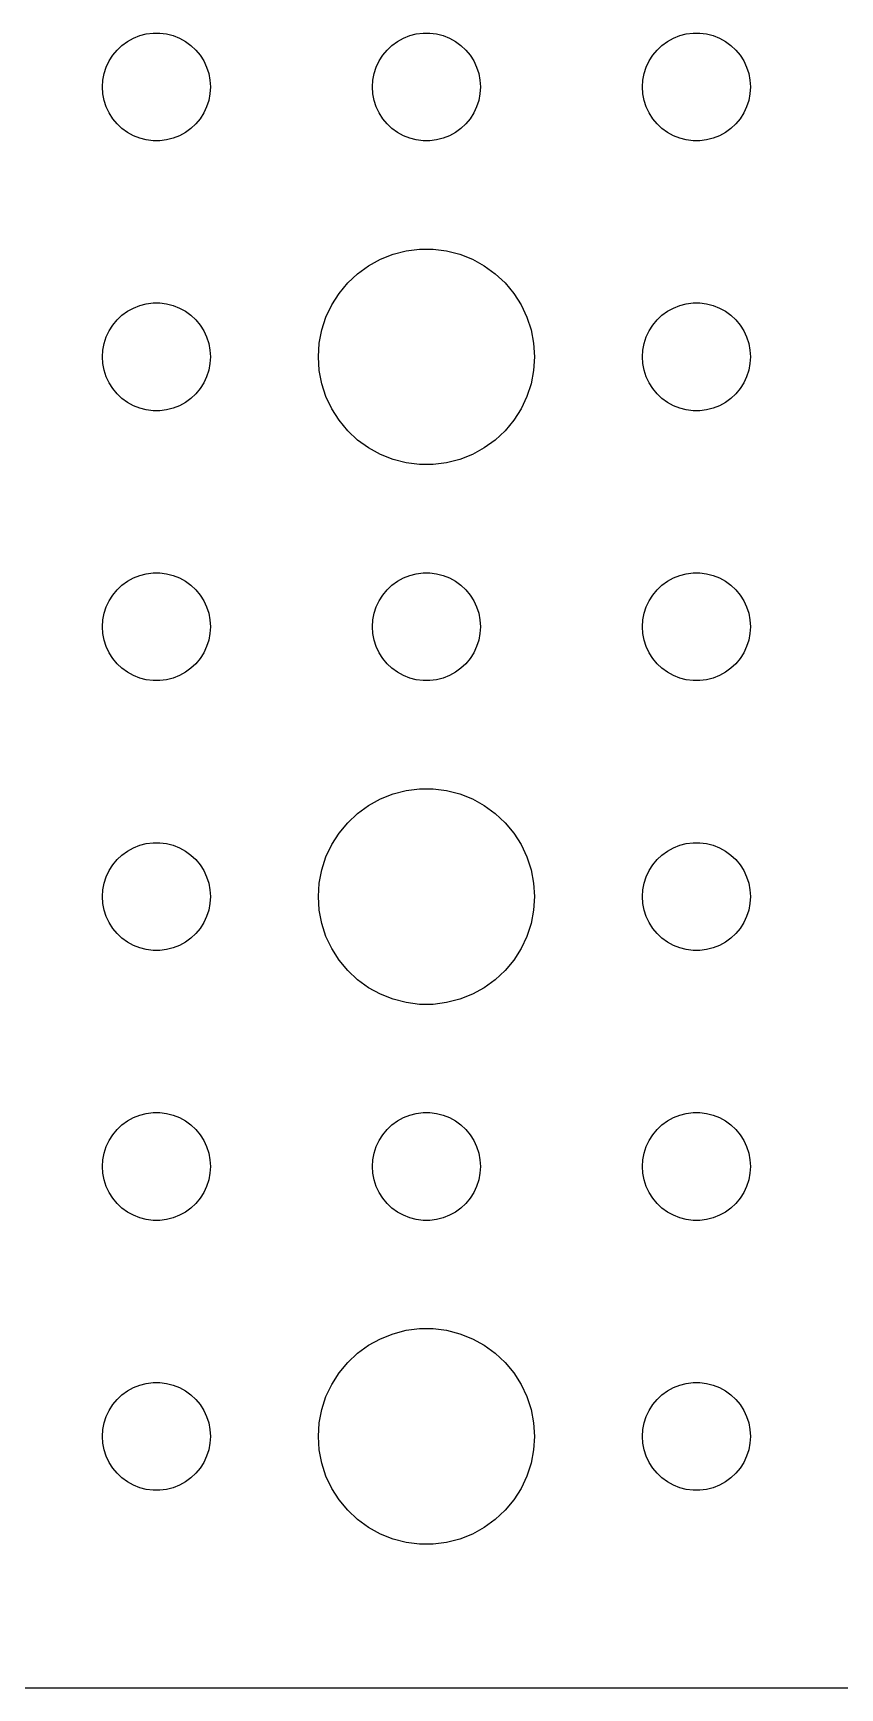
# Model space of a CAD drawing. Header units: metres. Extents: x -112 to 112, y -104 to 104.
# Drawn here: x -55.92 to -33.51, y -104.49 to -58.5 of the extents above; entities that cross this region are included whole.
import ezdxf

# ---------------------------------------------------------------- set-up
doc = ezdxf.new("R2010")
doc.units = ezdxf.units.M

msp = doc.modelspace()

# ---------------------------------------------------------------- linework, layer by layer
for p, q in [((-53.5934, -58.9732), (-53.4561, -58.8442)), ((-53.4561, -58.8442), (-53.3037, -58.7335)), ((-53.3037, -58.7335), (-53.1387, -58.6428)), ((-53.1387, -58.6428), (-52.9635, -58.5734)), ((-52.9635, -58.5734), (-52.7811, -58.5266)), ((-52.7811, -58.5266), (-52.5942, -58.503)), ((-52.5942, -58.503), (-52.4058, -58.503)), ((-52.4058, -58.503), (-52.2189, -58.5266)), ((-52.2189, -58.5266), (-52.0365, -58.5734)), ((-52.0365, -58.5734), (-51.8613, -58.6428)), ((-51.8613, -58.6428), (-51.6963, -58.7335)), ((-51.6963, -58.7335), (-51.5439, -58.8442)), ((-51.5439, -58.8442), (-51.4065, -58.9732)), ((-46.0934, -58.9732), (-45.9561, -58.8442)), ((-45.9561, -58.8442), (-45.8037, -58.7335)), ((-45.8037, -58.7335), (-45.6387, -58.6428)), ((-45.6387, -58.6428), (-45.4635, -58.5734)), ((-45.4635, -58.5734), (-45.2811, -58.5266)), ((-45.2811, -58.5266), (-45.0942, -58.503)), ((-45.0942, -58.503), (-44.9058, -58.503)), ((-44.9058, -58.503), (-44.7189, -58.5266)), ((-44.7189, -58.5266), (-44.5365, -58.5734)), ((-44.5365, -58.5734), (-44.3613, -58.6428)), ((-44.3613, -58.6428), (-44.1963, -58.7335)), ((-44.1963, -58.7335), (-44.0439, -58.8442)), ((-44.0439, -58.8442), (-43.9065, -58.9732)), ((-38.5934, -58.9732), (-38.4561, -58.8442)), ((-38.4561, -58.8442), (-38.3037, -58.7335)), ((-38.3037, -58.7335), (-38.1387, -58.6428)), ((-38.1387, -58.6428), (-37.9635, -58.5734)), ((-37.9635, -58.5734), (-37.7811, -58.5266)), ((-37.7811, -58.5266), (-37.5942, -58.503)), ((-37.5942, -58.503), (-37.4058, -58.503)), ((-37.4058, -58.503), (-37.2189, -58.5266)), ((-37.2189, -58.5266), (-37.0365, -58.5734)), ((-37.0365, -58.5734), (-36.8613, -58.6428)), ((-36.8613, -58.6428), (-36.6963, -58.7335)), ((-36.6963, -58.7335), (-36.5439, -58.8442)), ((-36.5439, -58.8442), (-36.4065, -58.9732)), ((-53.8947, -59.4478), (-53.8145, -59.2774)), ((-53.8145, -59.2774), (-53.7135, -59.1183)), ((-53.7135, -59.1183), (-53.5934, -58.9732)), ((-51.4065, -58.9732), (-51.2865, -59.1183)), ((-51.2865, -59.1183), (-51.1855, -59.2774)), ((-51.1855, -59.2774), (-51.1053, -59.4478)), ((-46.3947, -59.4478), (-46.3145, -59.2774)), ((-46.3145, -59.2774), (-46.2135, -59.1183)), ((-46.2135, -59.1183), (-46.0934, -58.9732)), ((-43.9065, -58.9732), (-43.7865, -59.1183)), ((-43.7865, -59.1183), (-43.6855, -59.2774)), ((-43.6855, -59.2774), (-43.6053, -59.4478)), ((-38.8947, -59.4478), (-38.8145, -59.2774)), ((-38.8145, -59.2774), (-38.7135, -59.1183)), ((-38.7135, -59.1183), (-38.5934, -58.9732)), ((-36.4065, -58.9732), (-36.2865, -59.1183)), ((-36.2865, -59.1183), (-36.1855, -59.2774)), ((-36.1855, -59.2774), (-36.1053, -59.4478)), ((-53.9882, -59.812), (-53.9529, -59.627)), ((-53.9529, -59.627), (-53.8947, -59.4478)), ((-51.1053, -59.4478), (-51.0471, -59.627)), ((-51.0471, -59.627), (-51.0118, -59.812)), ((-46.4882, -59.812), (-46.4529, -59.627)), ((-46.4529, -59.627), (-46.3947, -59.4478)), ((-43.6053, -59.4478), (-43.5471, -59.627)), ((-43.5471, -59.627), (-43.5118, -59.812)), ((-38.9882, -59.812), (-38.9529, -59.627)), ((-38.9529, -59.627), (-38.8947, -59.4478)), ((-36.1053, -59.4478), (-36.0471, -59.627)), ((-36.0471, -59.627), (-36.0118, -59.812)), ((-54, -60), (-53.9882, -59.812)), ((-53.9882, -60.188), (-54, -60)), ((-53.9529, -60.373), (-53.9882, -60.188)), ((-51.0118, -60.188), (-51.0471, -60.373)), ((-51.0118, -59.812), (-51, -60)), ((-51, -60), (-51.0118, -60.188)), ((-46.5, -60), (-46.4882, -59.812)), ((-46.4882, -60.188), (-46.5, -60)), ((-46.4529, -60.373), (-46.4882, -60.188)), ((-43.5118, -60.188), (-43.5471, -60.373)), ((-43.5118, -59.812), (-43.5, -60)), ((-43.5, -60), (-43.5118, -60.188)), ((-39, -60), (-38.9882, -59.812)), ((-38.9882, -60.188), (-39, -60)), ((-38.9529, -60.373), (-38.9882, -60.188)), ((-36.0118, -60.188), (-36.0471, -60.373)), ((-36.0118, -59.812), (-36, -60)), ((-36, -60), (-36.0118, -60.188)), ((-53.8947, -60.5522), (-53.9529, -60.373)), ((-53.8145, -60.7226), (-53.8947, -60.5522)), ((-51.1053, -60.5522), (-51.1855, -60.7226)), ((-51.0471, -60.373), (-51.1053, -60.5522)), ((-46.3947, -60.5522), (-46.4529, -60.373)), ((-46.3145, -60.7226), (-46.3947, -60.5522)), ((-43.6053, -60.5522), (-43.6855, -60.7226)), ((-43.5471, -60.373), (-43.6053, -60.5522)), ((-38.8947, -60.5522), (-38.9529, -60.373)), ((-38.8145, -60.7226), (-38.8947, -60.5522)), ((-36.1053, -60.5522), (-36.1855, -60.7226)), ((-36.0471, -60.373), (-36.1053, -60.5522)), ((-53.7135, -60.8817), (-53.8145, -60.7226)), ((-53.5934, -61.0268), (-53.7135, -60.8817)), ((-53.4561, -61.1558), (-53.5934, -61.0268)), ((-53.3037, -61.2665), (-53.4561, -61.1558)), ((-51.5439, -61.1558), (-51.6963, -61.2665)), ((-51.4065, -61.0268), (-51.5439, -61.1558)), ((-51.2865, -60.8817), (-51.4065, -61.0268)), ((-51.1855, -60.7226), (-51.2865, -60.8817)), ((-46.2135, -60.8817), (-46.3145, -60.7226)), ((-46.0934, -61.0268), (-46.2135, -60.8817)), ((-45.9561, -61.1558), (-46.0934, -61.0268)), ((-45.8037, -61.2665), (-45.9561, -61.1558)), ((-44.0439, -61.1558), (-44.1963, -61.2665)), ((-43.9065, -61.0268), (-44.0439, -61.1558)), ((-43.7865, -60.8817), (-43.9065, -61.0268)), ((-43.6855, -60.7226), (-43.7865, -60.8817)), ((-38.7135, -60.8817), (-38.8145, -60.7226)), ((-38.5934, -61.0268), (-38.7135, -60.8817)), ((-38.4561, -61.1558), (-38.5934, -61.0268)), ((-38.3037, -61.2665), (-38.4561, -61.1558)), ((-36.5439, -61.1558), (-36.6963, -61.2665)), ((-36.4065, -61.0268), (-36.5439, -61.1558)), ((-36.2865, -60.8817), (-36.4065, -61.0268)), ((-36.1855, -60.7226), (-36.2865, -60.8817)), ((-53.1387, -61.3572), (-53.3037, -61.2665)), ((-52.9635, -61.4266), (-53.1387, -61.3572)), ((-52.7811, -61.4734), (-52.9635, -61.4266)), ((-52.5942, -61.497), (-52.7811, -61.4734)), ((-52.4058, -61.497), (-52.5942, -61.497)), ((-52.2189, -61.4734), (-52.4058, -61.497)), ((-52.0365, -61.4266), (-52.2189, -61.4734)), ((-51.8613, -61.3572), (-52.0365, -61.4266)), ((-51.6963, -61.2665), (-51.8613, -61.3572)), ((-45.6387, -61.3572), (-45.8037, -61.2665)), ((-45.4635, -61.4266), (-45.6387, -61.3572)), ((-45.2811, -61.4734), (-45.4635, -61.4266)), ((-45.0942, -61.497), (-45.2811, -61.4734)), ((-44.9058, -61.497), (-45.0942, -61.497)), ((-44.7189, -61.4734), (-44.9058, -61.497)), ((-44.5365, -61.4266), (-44.7189, -61.4734)), ((-44.3613, -61.3572), (-44.5365, -61.4266)), ((-44.1963, -61.2665), (-44.3613, -61.3572)), ((-38.1387, -61.3572), (-38.3037, -61.2665)), ((-37.9635, -61.4266), (-38.1387, -61.3572)), ((-37.7811, -61.4734), (-37.9635, -61.4266)), ((-37.5942, -61.497), (-37.7811, -61.4734)), ((-37.4058, -61.497), (-37.5942, -61.497)), ((-37.2189, -61.4734), (-37.4058, -61.497)), ((-37.0365, -61.4266), (-37.2189, -61.4734)), ((-36.8613, -61.3572), (-37.0365, -61.4266)), ((-36.6963, -61.2665), (-36.8613, -61.3572)), ((-46.6075, -64.967), (-46.2773, -64.7855)), ((-46.2773, -64.7855), (-45.927, -64.6468)), ((-45.927, -64.6468), (-45.5621, -64.5531)), ((-45.5621, -64.5531), (-45.1884, -64.5059)), ((-45.1884, -64.5059), (-44.8116, -64.5059)), ((-44.8116, -64.5059), (-44.4379, -64.5531)), ((-44.4379, -64.5531), (-44.0729, -64.6468)), ((-44.0729, -64.6468), (-43.7227, -64.7855)), ((-43.7227, -64.7855), (-43.3925, -64.967)), ((-47.1869, -65.4464), (-46.9123, -65.1885)), ((-46.9123, -65.1885), (-46.6075, -64.967)), ((-43.3925, -64.967), (-43.0877, -65.1885)), ((-43.0877, -65.1885), (-42.8131, -65.4464)), ((-47.6289, -66.0547), (-47.427, -65.7366)), ((-47.427, -65.7366), (-47.1869, -65.4464)), ((-42.8131, -65.4464), (-42.5729, -65.7366)), ((-42.5729, -65.7366), (-42.3711, -66.0547)), ((-53.3037, -66.2335), (-53.1387, -66.1428)), ((-53.1387, -66.1428), (-52.9635, -66.0734)), ((-52.9635, -66.0734), (-52.7811, -66.0266)), ((-52.7811, -66.0266), (-52.5942, -66.003)), ((-52.5942, -66.003), (-52.4058, -66.003)), ((-52.4058, -66.003), (-52.2189, -66.0266)), ((-52.2189, -66.0266), (-52.0365, -66.0734)), ((-52.0365, -66.0734), (-51.8613, -66.1428)), ((-51.8613, -66.1428), (-51.6963, -66.2335)), ((-47.7893, -66.3956), (-47.6289, -66.0547)), ((-42.3711, -66.0547), (-42.2107, -66.3956)), ((-38.3037, -66.2335), (-38.1387, -66.1428)), ((-38.1387, -66.1428), (-37.9635, -66.0734)), ((-37.9635, -66.0734), (-37.7811, -66.0266)), ((-37.7811, -66.0266), (-37.5942, -66.003)), ((-37.5942, -66.003), (-37.4058, -66.003)), ((-37.4058, -66.003), (-37.2189, -66.0266)), ((-37.2189, -66.0266), (-37.0365, -66.0734)), ((-37.0365, -66.0734), (-36.8613, -66.1428)), ((-36.8613, -66.1428), (-36.6963, -66.2335)), ((-53.8145, -66.7774), (-53.7135, -66.6183)), ((-53.7135, -66.6183), (-53.5934, -66.4732)), ((-53.5934, -66.4732), (-53.4561, -66.3442)), ((-53.4561, -66.3442), (-53.3037, -66.2335)), ((-51.6963, -66.2335), (-51.5439, -66.3442)), ((-51.5439, -66.3442), (-51.4065, -66.4732)), ((-51.4065, -66.4732), (-51.2865, -66.6183)), ((-51.2865, -66.6183), (-51.1855, -66.7774)), ((-47.9057, -66.7539), (-47.7893, -66.3956)), ((-42.2107, -66.3956), (-42.0942, -66.7539)), ((-38.8145, -66.7774), (-38.7135, -66.6183)), ((-38.7135, -66.6183), (-38.5934, -66.4732)), ((-38.5934, -66.4732), (-38.4561, -66.3442)), ((-38.4561, -66.3442), (-38.3037, -66.2335)), ((-36.6963, -66.2335), (-36.5439, -66.3442)), ((-36.5439, -66.3442), (-36.4065, -66.4732)), ((-36.4065, -66.4732), (-36.2865, -66.6183)), ((-36.2865, -66.6183), (-36.1855, -66.7774)), ((-53.9882, -67.312), (-53.9529, -67.127)), ((-53.9529, -67.127), (-53.8947, -66.9478)), ((-53.8947, -66.9478), (-53.8145, -66.7774)), ((-51.1855, -66.7774), (-51.1053, -66.9478)), ((-51.1053, -66.9478), (-51.0471, -67.127)), ((-51.0471, -67.127), (-51.0118, -67.312)), ((-48, -67.5), (-47.9763, -67.124)), ((-47.9763, -67.124), (-47.9057, -66.7539)), ((-42.0942, -66.7539), (-42.0237, -67.124)), ((-42.0237, -67.124), (-42, -67.5)), ((-38.9882, -67.312), (-38.9529, -67.127)), ((-38.9529, -67.127), (-38.8947, -66.9478)), ((-38.8947, -66.9478), (-38.8145, -66.7774)), ((-36.1855, -66.7774), (-36.1053, -66.9478)), ((-36.1053, -66.9478), (-36.0471, -67.127)), ((-36.0471, -67.127), (-36.0118, -67.312)), ((-54, -67.5), (-53.9882, -67.312)), ((-53.9882, -67.688), (-54, -67.5)), ((-51.0118, -67.312), (-51, -67.5)), ((-51, -67.5), (-51.0118, -67.688)), ((-47.9763, -67.876), (-48, -67.5)), ((-42, -67.5), (-42.0237, -67.876)), ((-39, -67.5), (-38.9882, -67.312)), ((-38.9882, -67.688), (-39, -67.5)), ((-36.0118, -67.312), (-36, -67.5)), ((-36, -67.5), (-36.0118, -67.688)), ((-53.9529, -67.873), (-53.9882, -67.688)), ((-53.8947, -68.0522), (-53.9529, -67.873)), ((-53.8145, -68.2226), (-53.8947, -68.0522)), ((-51.1053, -68.0522), (-51.1855, -68.2226)), ((-51.0471, -67.873), (-51.1053, -68.0522)), ((-51.0118, -67.688), (-51.0471, -67.873)), ((-47.9057, -68.2461), (-47.9763, -67.876)), ((-42.0237, -67.876), (-42.0942, -68.2461)), ((-38.9529, -67.873), (-38.9882, -67.688)), ((-38.8947, -68.0522), (-38.9529, -67.873)), ((-38.8145, -68.2226), (-38.8947, -68.0522)), ((-36.1053, -68.0522), (-36.1855, -68.2226)), ((-36.0471, -67.873), (-36.1053, -68.0522)), ((-36.0118, -67.688), (-36.0471, -67.873)), ((-53.7135, -68.3817), (-53.8145, -68.2226)), ((-53.5934, -68.5268), (-53.7135, -68.3817)), ((-51.2865, -68.3817), (-51.4065, -68.5268)), ((-51.1855, -68.2226), (-51.2865, -68.3817)), ((-47.7893, -68.6044), (-47.9057, -68.2461)), ((-42.0942, -68.2461), (-42.2107, -68.6044)), ((-38.7135, -68.3817), (-38.8145, -68.2226)), ((-38.5934, -68.5268), (-38.7135, -68.3817)), ((-36.2865, -68.3817), (-36.4065, -68.5268)), ((-36.1855, -68.2226), (-36.2865, -68.3817)), ((-53.4561, -68.6558), (-53.5934, -68.5268)), ((-53.3037, -68.7665), (-53.4561, -68.6558)), ((-53.1387, -68.8572), (-53.3037, -68.7665)), ((-52.9635, -68.9266), (-53.1387, -68.8572)), ((-52.7811, -68.9734), (-52.9635, -68.9266)), ((-52.5942, -68.997), (-52.7811, -68.9734)), ((-52.2189, -68.9734), (-52.4058, -68.997)), ((-52.0365, -68.9266), (-52.2189, -68.9734)), ((-51.8613, -68.8572), (-52.0365, -68.9266)), ((-51.6963, -68.7665), (-51.8613, -68.8572)), ((-51.5439, -68.6558), (-51.6963, -68.7665)), ((-51.4065, -68.5268), (-51.5439, -68.6558)), ((-47.6289, -68.9453), (-47.7893, -68.6044)), ((-47.427, -69.2634), (-47.6289, -68.9453)), ((-42.3711, -68.9453), (-42.5729, -69.2634)), ((-42.2107, -68.6044), (-42.3711, -68.9453)), ((-38.4561, -68.6558), (-38.5934, -68.5268)), ((-38.3037, -68.7665), (-38.4561, -68.6558)), ((-38.1387, -68.8572), (-38.3037, -68.7665)), ((-37.9635, -68.9266), (-38.1387, -68.8572)), ((-37.7811, -68.9734), (-37.9635, -68.9266)), ((-37.5942, -68.997), (-37.7811, -68.9734)), ((-37.2189, -68.9734), (-37.4058, -68.997)), ((-37.0365, -68.9266), (-37.2189, -68.9734)), ((-36.8613, -68.8572), (-37.0365, -68.9266)), ((-36.6963, -68.7665), (-36.8613, -68.8572)), ((-36.5439, -68.6558), (-36.6963, -68.7665)), ((-36.4065, -68.5268), (-36.5439, -68.6558)), ((-52.4058, -68.997), (-52.5942, -68.997)), ((-47.1869, -69.5536), (-47.427, -69.2634)), ((-42.5729, -69.2634), (-42.8131, -69.5536)), ((-37.4058, -68.997), (-37.5942, -68.997)), ((-46.9123, -69.8115), (-47.1869, -69.5536)), ((-46.6075, -70.033), (-46.9123, -69.8115)), ((-43.0877, -69.8115), (-43.3925, -70.033)), ((-42.8131, -69.5536), (-43.0877, -69.8115)), ((-46.2773, -70.2145), (-46.6075, -70.033)), ((-45.927, -70.3532), (-46.2773, -70.2145)), ((-45.5621, -70.4469), (-45.927, -70.3532)), ((-44.0729, -70.3532), (-44.4379, -70.4469)), ((-43.7227, -70.2145), (-44.0729, -70.3532)), ((-43.3925, -70.033), (-43.7227, -70.2145)), ((-45.1884, -70.4941), (-45.5621, -70.4469)), ((-44.8116, -70.4941), (-45.1884, -70.4941)), ((-44.4379, -70.4469), (-44.8116, -70.4941)), ((-53.1387, -73.6428), (-52.9635, -73.5734)), ((-52.9635, -73.5734), (-52.7811, -73.5266)), ((-52.7811, -73.5266), (-52.5942, -73.503)), ((-52.5942, -73.503), (-52.4058, -73.503)), ((-52.4058, -73.503), (-52.2189, -73.5266)), ((-52.2189, -73.5266), (-52.0365, -73.5734)), ((-52.0365, -73.5734), (-51.8613, -73.6428)), ((-45.6387, -73.6428), (-45.4635, -73.5734)), ((-45.4635, -73.5734), (-45.2811, -73.5266)), ((-45.2811, -73.5266), (-45.0942, -73.503)), ((-45.0942, -73.503), (-44.9058, -73.503)), ((-44.9058, -73.503), (-44.7189, -73.5266)), ((-44.7189, -73.5266), (-44.5365, -73.5734)), ((-44.5365, -73.5734), (-44.3613, -73.6428)), ((-38.1387, -73.6428), (-37.9635, -73.5734)), ((-37.9635, -73.5734), (-37.7811, -73.5266)), ((-37.7811, -73.5266), (-37.5942, -73.503)), ((-37.5942, -73.503), (-37.4058, -73.503)), ((-37.4058, -73.503), (-37.2189, -73.5266)), ((-37.2189, -73.5266), (-37.0365, -73.5734)), ((-37.0365, -73.5734), (-36.8613, -73.6428)), ((-53.7135, -74.1183), (-53.5934, -73.9732)), ((-53.5934, -73.9732), (-53.4561, -73.8442)), ((-53.4561, -73.8442), (-53.3037, -73.7335)), ((-53.3037, -73.7335), (-53.1387, -73.6428)), ((-51.8613, -73.6428), (-51.6963, -73.7335)), ((-51.6963, -73.7335), (-51.5439, -73.8442)), ((-51.5439, -73.8442), (-51.4065, -73.9732)), ((-51.4065, -73.9732), (-51.2865, -74.1183)), ((-46.2135, -74.1183), (-46.0934, -73.9732)), ((-46.0934, -73.9732), (-45.9561, -73.8442)), ((-45.9561, -73.8442), (-45.8037, -73.7335)), ((-45.8037, -73.7335), (-45.6387, -73.6428)), ((-44.3613, -73.6428), (-44.1963, -73.7335)), ((-44.1963, -73.7335), (-44.0439, -73.8442)), ((-44.0439, -73.8442), (-43.9065, -73.9732)), ((-43.9065, -73.9732), (-43.7865, -74.1183)), ((-38.7135, -74.1183), (-38.5934, -73.9732)), ((-38.5934, -73.9732), (-38.4561, -73.8442)), ((-38.4561, -73.8442), (-38.3037, -73.7335)), ((-38.3037, -73.7335), (-38.1387, -73.6428)), ((-36.8613, -73.6428), (-36.6963, -73.7335)), ((-36.6963, -73.7335), (-36.5439, -73.8442)), ((-36.5439, -73.8442), (-36.4065, -73.9732)), ((-36.4065, -73.9732), (-36.2865, -74.1183)), ((-53.9529, -74.627), (-53.8947, -74.4478)), ((-53.8947, -74.4478), (-53.8145, -74.2774)), ((-53.8145, -74.2774), (-53.7135, -74.1183)), ((-51.2865, -74.1183), (-51.1855, -74.2774)), ((-51.1855, -74.2774), (-51.1053, -74.4478)), ((-51.1053, -74.4478), (-51.0471, -74.627)), ((-46.4529, -74.627), (-46.3947, -74.4478)), ((-46.3947, -74.4478), (-46.3145, -74.2774)), ((-46.3145, -74.2774), (-46.2135, -74.1183)), ((-43.7865, -74.1183), (-43.6855, -74.2774)), ((-43.6855, -74.2774), (-43.6053, -74.4478)), ((-43.6053, -74.4478), (-43.5471, -74.627)), ((-38.9529, -74.627), (-38.8947, -74.4478)), ((-38.8947, -74.4478), (-38.8145, -74.2774)), ((-38.8145, -74.2774), (-38.7135, -74.1183)), ((-36.2865, -74.1183), (-36.1855, -74.2774)), ((-36.1855, -74.2774), (-36.1053, -74.4478)), ((-36.1053, -74.4478), (-36.0471, -74.627)), ((-54, -75), (-53.9882, -74.812)), ((-53.9882, -74.812), (-53.9529, -74.627)), ((-51.0471, -74.627), (-51.0118, -74.812)), ((-51.0118, -74.812), (-51, -75)), ((-46.5, -75), (-46.4882, -74.812)), ((-46.4882, -74.812), (-46.4529, -74.627)), ((-43.5471, -74.627), (-43.5118, -74.812)), ((-43.5118, -74.812), (-43.5, -75)), ((-39, -75), (-38.9882, -74.812)), ((-38.9882, -74.812), (-38.9529, -74.627)), ((-36.0471, -74.627), (-36.0118, -74.812)), ((-36.0118, -74.812), (-36, -75)), ((-53.9882, -75.188), (-54, -75)), ((-53.9529, -75.373), (-53.9882, -75.188)), ((-53.8947, -75.5522), (-53.9529, -75.373)), ((-51.0471, -75.373), (-51.1053, -75.5522)), ((-51.0118, -75.188), (-51.0471, -75.373)), ((-51, -75), (-51.0118, -75.188)), ((-46.4882, -75.188), (-46.5, -75)), ((-46.4529, -75.373), (-46.4882, -75.188)), ((-46.3947, -75.5522), (-46.4529, -75.373)), ((-43.5471, -75.373), (-43.6053, -75.5522)), ((-43.5118, -75.188), (-43.5471, -75.373)), ((-43.5, -75), (-43.5118, -75.188)), ((-38.9882, -75.188), (-39, -75)), ((-38.9529, -75.373), (-38.9882, -75.188)), ((-38.8947, -75.5522), (-38.9529, -75.373)), ((-36.0471, -75.373), (-36.1053, -75.5522)), ((-36.0118, -75.188), (-36.0471, -75.373)), ((-36, -75), (-36.0118, -75.188)), ((-53.8145, -75.7226), (-53.8947, -75.5522)), ((-53.7135, -75.8817), (-53.8145, -75.7226)), ((-51.1855, -75.7226), (-51.2865, -75.8817)), ((-51.1053, -75.5522), (-51.1855, -75.7226)), ((-46.3145, -75.7226), (-46.3947, -75.5522)), ((-46.2135, -75.8817), (-46.3145, -75.7226)), ((-43.6855, -75.7226), (-43.7865, -75.8817)), ((-43.6053, -75.5522), (-43.6855, -75.7226)), ((-38.8145, -75.7226), (-38.8947, -75.5522)), ((-38.7135, -75.8817), (-38.8145, -75.7226)), ((-36.1855, -75.7226), (-36.2865, -75.8817)), ((-36.1053, -75.5522), (-36.1855, -75.7226)), ((-53.5934, -76.0268), (-53.7135, -75.8817)), ((-53.4561, -76.1558), (-53.5934, -76.0268)), ((-53.3037, -76.2665), (-53.4561, -76.1558)), ((-53.1387, -76.3572), (-53.3037, -76.2665)), ((-51.6963, -76.2665), (-51.8613, -76.3572)), ((-51.5439, -76.1558), (-51.6963, -76.2665)), ((-51.4065, -76.0268), (-51.5439, -76.1558)), ((-51.2865, -75.8817), (-51.4065, -76.0268)), ((-46.0934, -76.0268), (-46.2135, -75.8817)), ((-45.9561, -76.1558), (-46.0934, -76.0268)), ((-45.8037, -76.2665), (-45.9561, -76.1558)), ((-45.6387, -76.3572), (-45.8037, -76.2665)), ((-44.1963, -76.2665), (-44.3613, -76.3572)), ((-44.0439, -76.1558), (-44.1963, -76.2665)), ((-43.9065, -76.0268), (-44.0439, -76.1558)), ((-43.7865, -75.8817), (-43.9065, -76.0268)), ((-38.5934, -76.0268), (-38.7135, -75.8817)), ((-38.4561, -76.1558), (-38.5934, -76.0268)), ((-38.3037, -76.2665), (-38.4561, -76.1558)), ((-38.1387, -76.3572), (-38.3037, -76.2665)), ((-36.6963, -76.2665), (-36.8613, -76.3572)), ((-36.5439, -76.1558), (-36.6963, -76.2665)), ((-36.4065, -76.0268), (-36.5439, -76.1558)), ((-36.2865, -75.8817), (-36.4065, -76.0268)), ((-52.9635, -76.4266), (-53.1387, -76.3572)), ((-52.7811, -76.4734), (-52.9635, -76.4266)), ((-52.5942, -76.497), (-52.7811, -76.4734)), ((-52.4058, -76.497), (-52.5942, -76.497)), ((-52.2189, -76.4734), (-52.4058, -76.497)), ((-52.0365, -76.4266), (-52.2189, -76.4734)), ((-51.8613, -76.3572), (-52.0365, -76.4266)), ((-45.4635, -76.4266), (-45.6387, -76.3572)), ((-45.2811, -76.4734), (-45.4635, -76.4266)), ((-45.0942, -76.497), (-45.2811, -76.4734)), ((-44.9058, -76.497), (-45.0942, -76.497)), ((-44.7189, -76.4734), (-44.9058, -76.497)), ((-44.5365, -76.4266), (-44.7189, -76.4734)), ((-44.3613, -76.3572), (-44.5365, -76.4266)), ((-37.9635, -76.4266), (-38.1387, -76.3572)), ((-37.7811, -76.4734), (-37.9635, -76.4266)), ((-37.5942, -76.497), (-37.7811, -76.4734)), ((-37.4058, -76.497), (-37.5942, -76.497)), ((-37.2189, -76.4734), (-37.4058, -76.497)), ((-37.0365, -76.4266), (-37.2189, -76.4734)), ((-36.8613, -76.3572), (-37.0365, -76.4266)), ((-45.927, -79.6468), (-45.5621, -79.5531)), ((-45.5621, -79.5531), (-45.1884, -79.5059)), ((-45.1884, -79.5059), (-44.8116, -79.5059)), ((-44.8116, -79.5059), (-44.4379, -79.5531)), ((-44.4379, -79.5531), (-44.0729, -79.6468)), ((-46.9123, -80.1885), (-46.6075, -79.967)), ((-46.6075, -79.967), (-46.2773, -79.7855)), ((-46.2773, -79.7855), (-45.927, -79.6468)), ((-44.0729, -79.6468), (-43.7227, -79.7855)), ((-43.7227, -79.7855), (-43.3925, -79.967)), ((-43.3925, -79.967), (-43.0877, -80.1885)), ((-47.427, -80.7366), (-47.1869, -80.4464)), ((-47.1869, -80.4464), (-46.9123, -80.1885)), ((-43.0877, -80.1885), (-42.8131, -80.4464)), ((-42.8131, -80.4464), (-42.5729, -80.7366)), ((-47.6289, -81.0547), (-47.427, -80.7366)), ((-42.5729, -80.7366), (-42.3711, -81.0547)), ((-53.5934, -81.4732), (-53.4561, -81.3442)), ((-53.4561, -81.3442), (-53.3037, -81.2335)), ((-53.3037, -81.2335), (-53.1387, -81.1428)), ((-53.1387, -81.1428), (-52.9635, -81.0734)), ((-52.9635, -81.0734), (-52.7811, -81.0266)), ((-52.7811, -81.0266), (-52.5942, -81.003)), ((-52.5942, -81.003), (-52.4058, -81.003)), ((-52.4058, -81.003), (-52.2189, -81.0266)), ((-52.2189, -81.0266), (-52.0365, -81.0734)), ((-52.0365, -81.0734), (-51.8613, -81.1428)), ((-51.8613, -81.1428), (-51.6963, -81.2335)), ((-51.6963, -81.2335), (-51.5439, -81.3442)), ((-51.5439, -81.3442), (-51.4065, -81.4732)), ((-47.9057, -81.7539), (-47.7893, -81.3956)), ((-47.7893, -81.3956), (-47.6289, -81.0547)), ((-42.3711, -81.0547), (-42.2107, -81.3956)), ((-42.2107, -81.3956), (-42.0942, -81.7539)), ((-38.5934, -81.4732), (-38.4561, -81.3442)), ((-38.4561, -81.3442), (-38.3037, -81.2335)), ((-38.3037, -81.2335), (-38.1387, -81.1428)), ((-38.1387, -81.1428), (-37.9635, -81.0734)), ((-37.9635, -81.0734), (-37.7811, -81.0266)), ((-37.7811, -81.0266), (-37.5942, -81.003)), ((-37.5942, -81.003), (-37.4058, -81.003)), ((-37.4058, -81.003), (-37.2189, -81.0266)), ((-37.2189, -81.0266), (-37.0365, -81.0734)), ((-37.0365, -81.0734), (-36.8613, -81.1428)), ((-36.8613, -81.1428), (-36.6963, -81.2335)), ((-36.6963, -81.2335), (-36.5439, -81.3442)), ((-36.5439, -81.3442), (-36.4065, -81.4732)), ((-53.8947, -81.9478), (-53.8145, -81.7774)), ((-53.8145, -81.7774), (-53.7135, -81.6183)), ((-53.7135, -81.6183), (-53.5934, -81.4732)), ((-51.4065, -81.4732), (-51.2865, -81.6183)), ((-51.2865, -81.6183), (-51.1855, -81.7774)), ((-51.1855, -81.7774), (-51.1053, -81.9478)), ((-47.9763, -82.124), (-47.9057, -81.7539)), ((-42.0942, -81.7539), (-42.0237, -82.124)), ((-38.8947, -81.9478), (-38.8145, -81.7774)), ((-38.8145, -81.7774), (-38.7135, -81.6183)), ((-38.7135, -81.6183), (-38.5934, -81.4732)), ((-36.4065, -81.4732), (-36.2865, -81.6183)), ((-36.2865, -81.6183), (-36.1855, -81.7774)), ((-36.1855, -81.7774), (-36.1053, -81.9478)), ((-54, -82.5), (-53.9882, -82.312)), ((-53.9882, -82.312), (-53.9529, -82.127)), ((-53.9529, -82.127), (-53.8947, -81.9478)), ((-51.1053, -81.9478), (-51.0471, -82.127)), ((-51.0471, -82.127), (-51.0118, -82.312)), ((-51.0118, -82.312), (-51, -82.5)), ((-48, -82.5), (-47.9763, -82.124)), ((-42.0237, -82.124), (-42, -82.5)), ((-39, -82.5), (-38.9882, -82.312)), ((-38.9882, -82.312), (-38.9529, -82.127)), ((-38.9529, -82.127), (-38.8947, -81.9478)), ((-36.1053, -81.9478), (-36.0471, -82.127)), ((-36.0471, -82.127), (-36.0118, -82.312)), ((-36.0118, -82.312), (-36, -82.5)), ((-53.9882, -82.688), (-54, -82.5)), ((-53.9529, -82.873), (-53.9882, -82.688)), ((-51.0118, -82.688), (-51.0471, -82.873)), ((-51, -82.5), (-51.0118, -82.688)), ((-47.9763, -82.876), (-48, -82.5)), ((-42, -82.5), (-42.0237, -82.876)), ((-38.9882, -82.688), (-39, -82.5)), ((-38.9529, -82.873), (-38.9882, -82.688)), ((-36.0118, -82.688), (-36.0471, -82.873)), ((-36, -82.5), (-36.0118, -82.688)), ((-53.8947, -83.0522), (-53.9529, -82.873)), ((-53.8145, -83.2226), (-53.8947, -83.0522)), ((-53.7135, -83.3817), (-53.8145, -83.2226)), ((-51.1855, -83.2226), (-51.2865, -83.3817)), ((-51.1053, -83.0522), (-51.1855, -83.2226)), ((-51.0471, -82.873), (-51.1053, -83.0522)), ((-47.9057, -83.2461), (-47.9763, -82.876)), ((-42.0237, -82.876), (-42.0942, -83.2461)), ((-38.8947, -83.0522), (-38.9529, -82.873)), ((-38.8145, -83.2226), (-38.8947, -83.0522)), ((-38.7135, -83.3817), (-38.8145, -83.2226)), ((-36.1855, -83.2226), (-36.2865, -83.3817)), ((-36.1053, -83.0522), (-36.1855, -83.2226)), ((-36.0471, -82.873), (-36.1053, -83.0522)), ((-53.5934, -83.5268), (-53.7135, -83.3817)), ((-53.4561, -83.6558), (-53.5934, -83.5268)), ((-53.3037, -83.7665), (-53.4561, -83.6558)), ((-51.5439, -83.6558), (-51.6963, -83.7665)), ((-51.4065, -83.5268), (-51.5439, -83.6558)), ((-51.2865, -83.3817), (-51.4065, -83.5268)), ((-47.7893, -83.6044), (-47.9057, -83.2461)), ((-47.6289, -83.9453), (-47.7893, -83.6044)), ((-42.2107, -83.6044), (-42.3711, -83.9453)), ((-42.0942, -83.2461), (-42.2107, -83.6044)), ((-38.5934, -83.5268), (-38.7135, -83.3817)), ((-38.4561, -83.6558), (-38.5934, -83.5268)), ((-38.3037, -83.7665), (-38.4561, -83.6558)), ((-36.5439, -83.6558), (-36.6963, -83.7665)), ((-36.4065, -83.5268), (-36.5439, -83.6558)), ((-36.2865, -83.3817), (-36.4065, -83.5268)), ((-53.1387, -83.8572), (-53.3037, -83.7665)), ((-52.9635, -83.9266), (-53.1387, -83.8572)), ((-52.7811, -83.9734), (-52.9635, -83.9266)), ((-52.5942, -83.997), (-52.7811, -83.9734)), ((-52.4058, -83.997), (-52.5942, -83.997)), ((-52.2189, -83.9734), (-52.4058, -83.997)), ((-52.0365, -83.9266), (-52.2189, -83.9734)), ((-51.8613, -83.8572), (-52.0365, -83.9266)), ((-51.6963, -83.7665), (-51.8613, -83.8572)), ((-47.427, -84.2634), (-47.6289, -83.9453)), ((-42.3711, -83.9453), (-42.5729, -84.2634)), ((-38.1387, -83.8572), (-38.3037, -83.7665)), ((-37.9635, -83.9266), (-38.1387, -83.8572)), ((-37.7811, -83.9734), (-37.9635, -83.9266)), ((-37.5942, -83.997), (-37.7811, -83.9734)), ((-37.4058, -83.997), (-37.5942, -83.997)), ((-37.2189, -83.9734), (-37.4058, -83.997)), ((-37.0365, -83.9266), (-37.2189, -83.9734)), ((-36.8613, -83.8572), (-37.0365, -83.9266)), ((-36.6963, -83.7665), (-36.8613, -83.8572)), ((-47.1869, -84.5536), (-47.427, -84.2634)), ((-46.9123, -84.8115), (-47.1869, -84.5536)), ((-42.8131, -84.5536), (-43.0877, -84.8115)), ((-42.5729, -84.2634), (-42.8131, -84.5536)), ((-46.6075, -85.033), (-46.9123, -84.8115)), ((-46.2773, -85.2145), (-46.6075, -85.033)), ((-43.3925, -85.033), (-43.7227, -85.2145)), ((-43.0877, -84.8115), (-43.3925, -85.033)), ((-45.927, -85.3532), (-46.2773, -85.2145)), ((-45.5621, -85.4469), (-45.927, -85.3532)), ((-45.1884, -85.4941), (-45.5621, -85.4469)), ((-44.8116, -85.4941), (-45.1884, -85.4941)), ((-44.4379, -85.4469), (-44.8116, -85.4941)), ((-44.0729, -85.3532), (-44.4379, -85.4469)), ((-43.7227, -85.2145), (-44.0729, -85.3532)), ((-53.4561, -88.8442), (-53.3037, -88.7335)), ((-53.3037, -88.7335), (-53.1387, -88.6428)), ((-53.1387, -88.6428), (-52.9635, -88.5734)), ((-52.9635, -88.5734), (-52.7811, -88.5266)), ((-52.7811, -88.5266), (-52.5942, -88.503)), ((-52.5942, -88.503), (-52.4058, -88.503)), ((-52.4058, -88.503), (-52.2189, -88.5266)), ((-52.2189, -88.5266), (-52.0365, -88.5734)), ((-52.0365, -88.5734), (-51.8613, -88.6428)), ((-51.8613, -88.6428), (-51.6963, -88.7335)), ((-51.6963, -88.7335), (-51.5439, -88.8442)), ((-45.9561, -88.8442), (-45.8037, -88.7335)), ((-45.8037, -88.7335), (-45.6387, -88.6428)), ((-45.6387, -88.6428), (-45.4635, -88.5734)), ((-45.4635, -88.5734), (-45.2811, -88.5266)), ((-45.2811, -88.5266), (-45.0942, -88.503)), ((-45.0942, -88.503), (-44.9058, -88.503)), ((-44.9058, -88.503), (-44.7189, -88.5266)), ((-44.7189, -88.5266), (-44.5365, -88.5734)), ((-44.5365, -88.5734), (-44.3613, -88.6428)), ((-44.3613, -88.6428), (-44.1963, -88.7335)), ((-44.1963, -88.7335), (-44.0439, -88.8442)), ((-38.4561, -88.8442), (-38.3037, -88.7335)), ((-38.3037, -88.7335), (-38.1387, -88.6428)), ((-38.1387, -88.6428), (-37.9635, -88.5734)), ((-37.9635, -88.5734), (-37.7811, -88.5266)), ((-37.7811, -88.5266), (-37.5942, -88.503)), ((-37.5942, -88.503), (-37.4058, -88.503)), ((-37.4058, -88.503), (-37.2189, -88.5266)), ((-37.2189, -88.5266), (-37.0365, -88.5734)), ((-37.0365, -88.5734), (-36.8613, -88.6428)), ((-36.8613, -88.6428), (-36.6963, -88.7335)), ((-36.6963, -88.7335), (-36.5439, -88.8442)), ((-53.8145, -89.2774), (-53.7135, -89.1183)), ((-53.7135, -89.1183), (-53.5934, -88.9732)), ((-53.5934, -88.9732), (-53.4561, -88.8442)), ((-51.5439, -88.8442), (-51.4065, -88.9732)), ((-51.4065, -88.9732), (-51.2865, -89.1183)), ((-51.2865, -89.1183), (-51.1855, -89.2774)), ((-46.3145, -89.2774), (-46.2135, -89.1183)), ((-46.2135, -89.1183), (-46.0934, -88.9732)), ((-46.0934, -88.9732), (-45.9561, -88.8442)), ((-44.0439, -88.8442), (-43.9065, -88.9732)), ((-43.9065, -88.9732), (-43.7865, -89.1183)), ((-43.7865, -89.1183), (-43.6855, -89.2774)), ((-38.8145, -89.2774), (-38.7135, -89.1183)), ((-38.7135, -89.1183), (-38.5934, -88.9732)), ((-38.5934, -88.9732), (-38.4561, -88.8442)), ((-36.5439, -88.8442), (-36.4065, -88.9732)), ((-36.4065, -88.9732), (-36.2865, -89.1183)), ((-36.2865, -89.1183), (-36.1855, -89.2774)), ((-53.9882, -89.812), (-53.9529, -89.627)), ((-53.9529, -89.627), (-53.8947, -89.4478)), ((-53.8947, -89.4478), (-53.8145, -89.2774)), ((-51.1855, -89.2774), (-51.1053, -89.4478)), ((-51.1053, -89.4478), (-51.0471, -89.627)), ((-51.0471, -89.627), (-51.0118, -89.812)), ((-46.4882, -89.812), (-46.4529, -89.627)), ((-46.4529, -89.627), (-46.3947, -89.4478)), ((-46.3947, -89.4478), (-46.3145, -89.2774)), ((-43.6855, -89.2774), (-43.6053, -89.4478)), ((-43.6053, -89.4478), (-43.5471, -89.627)), ((-43.5471, -89.627), (-43.5118, -89.812)), ((-38.9882, -89.812), (-38.9529, -89.627)), ((-38.9529, -89.627), (-38.8947, -89.4478)), ((-38.8947, -89.4478), (-38.8145, -89.2774)), ((-36.1855, -89.2774), (-36.1053, -89.4478)), ((-36.1053, -89.4478), (-36.0471, -89.627)), ((-36.0471, -89.627), (-36.0118, -89.812)), ((-54, -90), (-53.9882, -89.812)), ((-53.9882, -90.188), (-54, -90)), ((-51.0118, -89.812), (-51, -90)), ((-51, -90), (-51.0118, -90.188)), ((-46.5, -90), (-46.4882, -89.812)), ((-46.4882, -90.188), (-46.5, -90)), ((-43.5118, -89.812), (-43.5, -90)), ((-43.5, -90), (-43.5118, -90.188)), ((-39, -90), (-38.9882, -89.812)), ((-38.9882, -90.188), (-39, -90)), ((-36.0118, -89.812), (-36, -90)), ((-36, -90), (-36.0118, -90.188)), ((-53.9529, -90.373), (-53.9882, -90.188)), ((-53.8947, -90.5522), (-53.9529, -90.373)), ((-53.8145, -90.7226), (-53.8947, -90.5522)), ((-51.1053, -90.5522), (-51.1855, -90.7226)), ((-51.0471, -90.373), (-51.1053, -90.5522)), ((-51.0118, -90.188), (-51.0471, -90.373)), ((-46.4529, -90.373), (-46.4882, -90.188)), ((-46.3947, -90.5522), (-46.4529, -90.373)), ((-46.3145, -90.7226), (-46.3947, -90.5522)), ((-43.6053, -90.5522), (-43.6855, -90.7226)), ((-43.5471, -90.373), (-43.6053, -90.5522)), ((-43.5118, -90.188), (-43.5471, -90.373)), ((-38.9529, -90.373), (-38.9882, -90.188)), ((-38.8947, -90.5522), (-38.9529, -90.373)), ((-38.8145, -90.7226), (-38.8947, -90.5522)), ((-36.1053, -90.5522), (-36.1855, -90.7226)), ((-36.0471, -90.373), (-36.1053, -90.5522)), ((-36.0118, -90.188), (-36.0471, -90.373)), ((-53.7135, -90.8817), (-53.8145, -90.7226)), ((-53.5934, -91.0268), (-53.7135, -90.8817)), ((-53.4561, -91.1558), (-53.5934, -91.0268)), ((-51.4065, -91.0268), (-51.5439, -91.1558)), ((-51.2865, -90.8817), (-51.4065, -91.0268)), ((-51.1855, -90.7226), (-51.2865, -90.8817)), ((-46.2135, -90.8817), (-46.3145, -90.7226)), ((-46.0934, -91.0268), (-46.2135, -90.8817)), ((-45.9561, -91.1558), (-46.0934, -91.0268)), ((-43.9065, -91.0268), (-44.0439, -91.1558)), ((-43.7865, -90.8817), (-43.9065, -91.0268)), ((-43.6855, -90.7226), (-43.7865, -90.8817)), ((-38.7135, -90.8817), (-38.8145, -90.7226)), ((-38.5934, -91.0268), (-38.7135, -90.8817)), ((-38.4561, -91.1558), (-38.5934, -91.0268)), ((-36.4065, -91.0268), (-36.5439, -91.1558)), ((-36.2865, -90.8817), (-36.4065, -91.0268)), ((-36.1855, -90.7226), (-36.2865, -90.8817)), ((-53.3037, -91.2665), (-53.4561, -91.1558)), ((-53.1387, -91.3572), (-53.3037, -91.2665)), ((-52.9635, -91.4266), (-53.1387, -91.3572)), ((-52.7811, -91.4734), (-52.9635, -91.4266)), ((-52.5942, -91.497), (-52.7811, -91.4734)), ((-52.4058, -91.497), (-52.5942, -91.497)), ((-52.2189, -91.4734), (-52.4058, -91.497)), ((-52.0365, -91.4266), (-52.2189, -91.4734)), ((-51.8613, -91.3572), (-52.0365, -91.4266)), ((-51.6963, -91.2665), (-51.8613, -91.3572)), ((-51.5439, -91.1558), (-51.6963, -91.2665)), ((-45.8037, -91.2665), (-45.9561, -91.1558)), ((-45.6387, -91.3572), (-45.8037, -91.2665)), ((-45.4635, -91.4266), (-45.6387, -91.3572)), ((-45.2811, -91.4734), (-45.4635, -91.4266)), ((-45.0942, -91.497), (-45.2811, -91.4734)), ((-44.9058, -91.497), (-45.0942, -91.497)), ((-44.7189, -91.4734), (-44.9058, -91.497)), ((-44.5365, -91.4266), (-44.7189, -91.4734)), ((-44.3613, -91.3572), (-44.5365, -91.4266)), ((-44.1963, -91.2665), (-44.3613, -91.3572)), ((-44.0439, -91.1558), (-44.1963, -91.2665)), ((-38.3037, -91.2665), (-38.4561, -91.1558)), ((-38.1387, -91.3572), (-38.3037, -91.2665)), ((-37.9635, -91.4266), (-38.1387, -91.3572)), ((-37.7811, -91.4734), (-37.9635, -91.4266)), ((-37.5942, -91.497), (-37.7811, -91.4734)), ((-37.4058, -91.497), (-37.5942, -91.497)), ((-37.2189, -91.4734), (-37.4058, -91.497)), ((-37.0365, -91.4266), (-37.2189, -91.4734)), ((-36.8613, -91.3572), (-37.0365, -91.4266)), ((-36.6963, -91.2665), (-36.8613, -91.3572)), ((-36.5439, -91.1558), (-36.6963, -91.2665)), ((-46.2773, -94.7855), (-45.927, -94.6468)), ((-45.927, -94.6468), (-45.5621, -94.5531)), ((-45.5621, -94.5531), (-45.1884, -94.5059)), ((-45.1884, -94.5059), (-44.8116, -94.5059)), ((-44.8116, -94.5059), (-44.4379, -94.5531)), ((-44.4379, -94.5531), (-44.0729, -94.6468)), ((-44.0729, -94.6468), (-43.7227, -94.7855)), ((-47.1869, -95.4464), (-46.9123, -95.1885)), ((-46.9123, -95.1885), (-46.6075, -94.967)), ((-46.6075, -94.967), (-46.2773, -94.7855)), ((-43.7227, -94.7855), (-43.3925, -94.967)), ((-43.3925, -94.967), (-43.0877, -95.1885)), ((-43.0877, -95.1885), (-42.8131, -95.4464)), ((-47.427, -95.7366), (-47.1869, -95.4464)), ((-42.8131, -95.4464), (-42.5729, -95.7366)), ((-53.1387, -96.1428), (-52.9635, -96.0734)), ((-52.9635, -96.0734), (-52.7811, -96.0266)), ((-52.7811, -96.0266), (-52.5942, -96.003)), ((-52.5942, -96.003), (-52.4058, -96.003)), ((-52.4058, -96.003), (-52.2189, -96.0266)), ((-52.2189, -96.0266), (-52.0365, -96.0734)), ((-52.0365, -96.0734), (-51.8613, -96.1428)), ((-47.7893, -96.3956), (-47.6289, -96.0547)), ((-47.6289, -96.0547), (-47.427, -95.7366)), ((-42.5729, -95.7366), (-42.3711, -96.0547)), ((-42.3711, -96.0547), (-42.2107, -96.3956)), ((-38.1387, -96.1428), (-37.9635, -96.0734)), ((-37.9635, -96.0734), (-37.7811, -96.0266)), ((-37.7811, -96.0266), (-37.5942, -96.003)), ((-37.5942, -96.003), (-37.4058, -96.003)), ((-37.4058, -96.003), (-37.2189, -96.0266)), ((-37.2189, -96.0266), (-37.0365, -96.0734)), ((-37.0365, -96.0734), (-36.8613, -96.1428)), ((-53.7135, -96.6183), (-53.5934, -96.4732)), ((-53.5934, -96.4732), (-53.4561, -96.3442)), ((-53.4561, -96.3442), (-53.3037, -96.2335)), ((-53.3037, -96.2335), (-53.1387, -96.1428)), ((-51.8613, -96.1428), (-51.6963, -96.2335)), ((-51.6963, -96.2335), (-51.5439, -96.3442)), ((-51.5439, -96.3442), (-51.4065, -96.4732)), ((-51.4065, -96.4732), (-51.2865, -96.6183)), ((-47.9057, -96.7539), (-47.7893, -96.3956)), ((-42.2107, -96.3956), (-42.0942, -96.7539)), ((-38.7135, -96.6183), (-38.5934, -96.4732)), ((-38.5934, -96.4732), (-38.4561, -96.3442)), ((-38.4561, -96.3442), (-38.3037, -96.2335)), ((-38.3037, -96.2335), (-38.1387, -96.1428)), ((-36.8613, -96.1428), (-36.6963, -96.2335)), ((-36.6963, -96.2335), (-36.5439, -96.3442)), ((-36.5439, -96.3442), (-36.4065, -96.4732)), ((-36.4065, -96.4732), (-36.2865, -96.6183)), ((-53.9529, -97.127), (-53.8947, -96.9478)), ((-53.8947, -96.9478), (-53.8145, -96.7774)), ((-53.8145, -96.7774), (-53.7135, -96.6183)), ((-51.2865, -96.6183), (-51.1855, -96.7774)), ((-51.1855, -96.7774), (-51.1053, -96.9478)), ((-51.1053, -96.9478), (-51.0471, -97.127)), ((-47.9763, -97.124), (-47.9057, -96.7539)), ((-42.0942, -96.7539), (-42.0237, -97.124)), ((-38.9529, -97.127), (-38.8947, -96.9478)), ((-38.8947, -96.9478), (-38.8145, -96.7774)), ((-38.8145, -96.7774), (-38.7135, -96.6183)), ((-36.2865, -96.6183), (-36.1855, -96.7774)), ((-36.1855, -96.7774), (-36.1053, -96.9478)), ((-36.1053, -96.9478), (-36.0471, -97.127)), ((-54, -97.5), (-53.9882, -97.312)), ((-53.9882, -97.312), (-53.9529, -97.127)), ((-51.0471, -97.127), (-51.0118, -97.312)), ((-51.0118, -97.312), (-51, -97.5)), ((-48, -97.5), (-47.9763, -97.124)), ((-42.0237, -97.124), (-42, -97.5)), ((-39, -97.5), (-38.9882, -97.312)), ((-38.9882, -97.312), (-38.9529, -97.127)), ((-36.0471, -97.127), (-36.0118, -97.312)), ((-36.0118, -97.312), (-36, -97.5)), ((-53.9882, -97.688), (-54, -97.5)), ((-53.9529, -97.873), (-53.9882, -97.688)), ((-53.8947, -98.0522), (-53.9529, -97.873)), ((-51.0471, -97.873), (-51.1053, -98.0522)), ((-51.0118, -97.688), (-51.0471, -97.873)), ((-51, -97.5), (-51.0118, -97.688)), ((-47.9763, -97.876), (-48, -97.5)), ((-47.9057, -98.2461), (-47.9763, -97.876)), ((-42.0237, -97.876), (-42.0942, -98.2461)), ((-42, -97.5), (-42.0237, -97.876)), ((-38.9882, -97.688), (-39, -97.5)), ((-38.9529, -97.873), (-38.9882, -97.688)), ((-38.8947, -98.0522), (-38.9529, -97.873)), ((-36.0471, -97.873), (-36.1053, -98.0522)), ((-36.0118, -97.688), (-36.0471, -97.873)), ((-36, -97.5), (-36.0118, -97.688)), ((-53.8145, -98.2226), (-53.8947, -98.0522)), ((-53.7135, -98.3817), (-53.8145, -98.2226)), ((-53.5934, -98.5268), (-53.7135, -98.3817)), ((-51.2865, -98.3817), (-51.4065, -98.5268)), ((-51.1855, -98.2226), (-51.2865, -98.3817)), ((-51.1053, -98.0522), (-51.1855, -98.2226)), ((-47.7893, -98.6044), (-47.9057, -98.2461)), ((-42.0942, -98.2461), (-42.2107, -98.6044)), ((-38.8145, -98.2226), (-38.8947, -98.0522)), ((-38.7135, -98.3817), (-38.8145, -98.2226)), ((-38.5934, -98.5268), (-38.7135, -98.3817)), ((-36.2865, -98.3817), (-36.4065, -98.5268)), ((-36.1855, -98.2226), (-36.2865, -98.3817)), ((-36.1053, -98.0522), (-36.1855, -98.2226)), ((-53.4561, -98.6558), (-53.5934, -98.5268)), ((-53.3037, -98.7665), (-53.4561, -98.6558)), ((-53.1387, -98.8572), (-53.3037, -98.7665)), ((-52.9635, -98.9266), (-53.1387, -98.8572)), ((-51.8613, -98.8572), (-52.0365, -98.9266)), ((-51.6963, -98.7665), (-51.8613, -98.8572)), ((-51.5439, -98.6558), (-51.6963, -98.7665)), ((-51.4065, -98.5268), (-51.5439, -98.6558)), ((-47.6289, -98.9453), (-47.7893, -98.6044)), ((-42.2107, -98.6044), (-42.3711, -98.9453)), ((-38.4561, -98.6558), (-38.5934, -98.5268)), ((-38.3037, -98.7665), (-38.4561, -98.6558)), ((-38.1387, -98.8572), (-38.3037, -98.7665)), ((-37.9635, -98.9266), (-38.1387, -98.8572)), ((-36.8613, -98.8572), (-37.0365, -98.9266)), ((-36.6963, -98.7665), (-36.8613, -98.8572)), ((-36.5439, -98.6558), (-36.6963, -98.7665)), ((-36.4065, -98.5268), (-36.5439, -98.6558)), ((-52.7811, -98.9734), (-52.9635, -98.9266)), ((-52.5942, -98.997), (-52.7811, -98.9734)), ((-52.4058, -98.997), (-52.5942, -98.997)), ((-52.2189, -98.9734), (-52.4058, -98.997)), ((-52.0365, -98.9266), (-52.2189, -98.9734)), ((-47.427, -99.2634), (-47.6289, -98.9453)), ((-47.1869, -99.5536), (-47.427, -99.2634)), ((-42.5729, -99.2634), (-42.8131, -99.5536)), ((-42.3711, -98.9453), (-42.5729, -99.2634)), ((-37.7811, -98.9734), (-37.9635, -98.9266)), ((-37.5942, -98.997), (-37.7811, -98.9734)), ((-37.4058, -98.997), (-37.5942, -98.997)), ((-37.2189, -98.9734), (-37.4058, -98.997)), ((-37.0365, -98.9266), (-37.2189, -98.9734)), ((-46.9123, -99.8115), (-47.1869, -99.5536)), ((-42.8131, -99.5536), (-43.0877, -99.8115)), ((-46.6075, -100.033), (-46.9123, -99.8115)), ((-46.2773, -100.214), (-46.6075, -100.033)), ((-45.927, -100.353), (-46.2773, -100.214)), ((-43.7227, -100.214), (-44.0729, -100.353)), ((-43.3925, -100.033), (-43.7227, -100.214)), ((-43.0877, -99.8115), (-43.3925, -100.033)), ((-45.5621, -100.447), (-45.927, -100.353)), ((-45.1884, -100.494), (-45.5621, -100.447)), ((-44.8116, -100.494), (-45.1884, -100.494)), ((-44.4379, -100.447), (-44.8116, -100.494)), ((-44.0729, -100.353), (-44.4379, -100.447)), ((-107.314, -104.49), (107.314, -104.49))]:
    msp.add_line(p, q)

doc.saveas('drawing.dxf')
